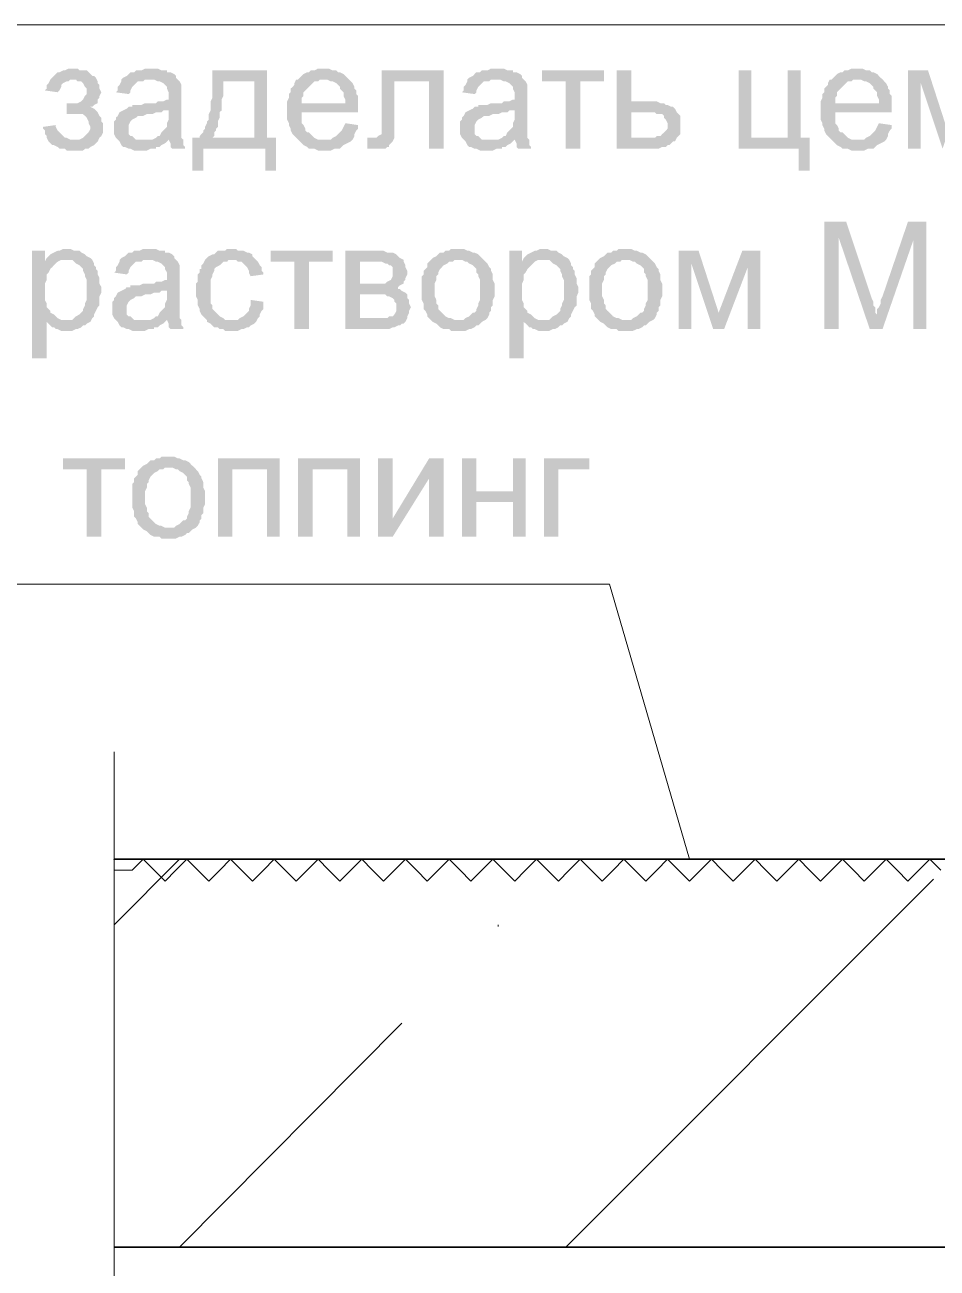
# Model space of a CAD drawing. Header units: millimetres. Extents: x -383313 to -161684, y -117025 to 99224.
# Drawn here: x -368575 to -366455, y -1867 to 1022 of the extents above; entities that cross this region are included whole.
import ezdxf

# ---------------------------------------------------------------- set-up
doc = ezdxf.new("R2010")
doc.units = ezdxf.units.MM
doc.header["$MEASUREMENT"] = 0
doc.layers.add('PDF_Geometry', color=7, linetype='Continuous')
doc.layers.add('PDF_Solid Fills', color=7, linetype='Continuous')

# ---------------------------------------------------------------- blocks, each defined once
blk = doc.blocks.new('A$Cf5759c35')
at = {"layer": 'PDF_Solid Fills'}
for points in [[(-9999.1, 19185.5), (-10011.8, 19185.5), (-10020.3, 19181.2), (-10024.5, 19181.2), (-10033, 19177), (-10037.2, 19177), (-10041.5, 19172.8), (-10045.7, 19168.5), (-10049.9, 19164.3), (-10054.2, 19160.1), (-10058.4, 19151.6), (-10062.6, 19147.4), (-10062.6, 19138.9), (-10066.9, 19134.7), (-10037.2, 19130.4), (-10033, 19134.7), (-10028.8, 19143.1), (-10028.8, 19147.4), (-10024.5, 19151.6), (-10016.1, 19155.8), (-10011.8, 19155.8), (-10007.6, 19160.1), (-9999.1, 19160.1), (-9948.3, 19164.3), (-9952.6, 19168.5), (-9956.8, 19168.5), (-9961, 19172.8), (-9965.3, 19177), (-9969.5, 19181.2), (-9978, 19181.2), (-9986.4, 19181.2), (-9990.7, 19185.5)], [(-9817.1, 19185.5), (-9817.1, 19185.5), (-9834, 19185.5), (-9842.5, 19181.2), (-9846.7, 19181.2), (-9855.2, 19181.2), (-9859.4, 19177), (-9867.9, 19177), (-9872.1, 19172.8), (-9876.4, 19168.5), (-9884.8, 19164.3), (-9889.1, 19160.1), (-9825.6, 19160.1), (-9821.3, 19160.1), (-9812.9, 19160.1), (-9804.4, 19155.8), (-9800.2, 19155.8), (-9791.7, 19151.6), (-9787.5, 19147.4), (-9787.5, 19147.4), (-9783.2, 19143.1), (-9783.2, 19138.9), (-9779, 19130.4), (-9779, 19122), (-9779, 19122), (-9779, 19113.5), (-9783.2, 19113.5), (-9791.7, 19109.3), (-9795.9, 19109.3), (-9804.4, 19109.3), (-9808.6, 19105), (-9817.1, 19105), (-9825.6, 19105), (-9834, 19105), (-9842.5, 19100.8), (-9851, 19100.8), (-9855.2, 19100.8), (-9863.7, 19100.8), (-9863.7, 19096.6), (-9872.1, 19096.6), (-9876.4, 19092.3), (-9779, 19088.1), (-9779, 19079.6), (-9779, 19075.4), (-9779, 19066.9), (-9783.2, 19058.5), (-9783.2, 19054.2), (-9783.2, 19050), (-9787.5, 19045.8), (-9791.7, 19041.5), (-9795.9, 19037.3), (-9800.2, 19028.8), (-9804.4, 19028.8), (-9808.6, 19024.6), (-9817.1, 19020.4), (-9779, 19020.4), (-9779, 19020.4), (-9774.8, 19011.9), (-9774.8, 19003.4), (-9770.5, 18999.2), (-9740.9, 18999.2), (-9740.9, 19003.4), (-9745.1, 19007.7), (-9745.1, 19016.1), (-9745.1, 19020.4), (-9749.4, 19024.6), (-9749.4, 19028.8), (-9749.4, 19033.1), (-9749.4, 19037.3), (-9749.4, 19045.8), (-9749.4, 19054.2), (-9749.4, 19062.7), (-9749.4, 19075.4), (-9749.4, 19117.7), (-9749.4, 19117.7), (-9749.4, 19126.2), (-9749.4, 19134.7), (-9749.4, 19138.9), (-9749.4, 19143.1), (-9749.4, 19147.4), (-9753.6, 19155.8), (-9757.8, 19160.1), (-9762.1, 19164.3), (-9762.1, 19168.5), (-9766.3, 19172.8), (-9774.8, 19177), (-9783.2, 19177), (-9783.2, 19181.2), (-9791.7, 19181.2), (-9795.9, 19181.2), (-9804.4, 19185.5), (-9812.9, 19185.5)], [(-9419.2, 19185.5), (-9419.2, 19185.5), (-9431.9, 19185.5), (-9440.3, 19181.2), (-9448.8, 19181.2), (-9453, 19177), (-9457.3, 19177), (-9465.7, 19172.8), (-9470, 19168.5), (-9474.2, 19164.3), (-9478.4, 19160.1), (-9419.2, 19160.1), (-9414.9, 19160.1), (-9410.7, 19160.1), (-9402.2, 19155.8), (-9398, 19155.8), (-9389.5, 19151.6), (-9385.3, 19147.4), (-9381.1, 19143.1), (-9381.1, 19138.9), (-9376.8, 19134.7), (-9372.6, 19130.4), (-9372.6, 19122), (-9368.4, 19113.5), (-9368.4, 19105), (-9470, 19105), (-9338.7, 19105), (-9338.7, 19113.5), (-9338.7, 19122), (-9343, 19126.2), (-9343, 19134.7), (-9347.2, 19138.9), (-9347.2, 19143.1), (-9351.4, 19151.6), (-9355.7, 19155.8), (-9359.9, 19160.1), (-9364.1, 19164.3), (-9368.4, 19168.5), (-9372.6, 19172.8), (-9381.1, 19177), (-9385.3, 19177), (-9389.5, 19181.2), (-9398, 19181.2), (-9406.5, 19185.5), (-9410.7, 19185.5)], [(-9012.8, 19185.5), (-9012.8, 19185.5), (-9029.7, 19185.5), (-9038.2, 19181.2), (-9042.4, 19181.2), (-9050.9, 19181.2), (-9055.1, 19177), (-9063.6, 19177), (-9067.8, 19172.8), (-9072, 19168.5), (-9080.5, 19164.3), (-9084.7, 19160.1), (-9021.2, 19160.1), (-9017, 19160.1), (-9008.5, 19160.1), (-9000.1, 19155.8), (-8995.8, 19155.8), (-8987.4, 19151.6), (-8983.1, 19147.4), (-8983.1, 19147.4), (-8978.9, 19143.1), (-8978.9, 19138.9), (-8974.7, 19130.4), (-8974.7, 19122), (-8974.7, 19122), (-8974.7, 19113.5), (-8978.9, 19113.5), (-8987.4, 19109.3), (-8991.6, 19109.3), (-9000.1, 19109.3), (-9004.3, 19105), (-9012.8, 19105), (-9021.2, 19105), (-9029.7, 19105), (-9038.2, 19100.8), (-9046.6, 19100.8), (-9050.9, 19100.8), (-9059.3, 19100.8), (-9059.3, 19096.6), (-9067.8, 19096.6), (-9072, 19092.3), (-8974.7, 19088.1), (-8974.7, 19079.6), (-8974.7, 19075.4), (-8974.7, 19066.9), (-8978.9, 19058.5), (-8978.9, 19054.2), (-8978.9, 19050), (-8983.1, 19045.8), (-8987.4, 19041.5), (-8991.6, 19037.3), (-8995.8, 19028.8), (-9000.1, 19028.8), (-9004.3, 19024.6), (-9012.8, 19020.4), (-8974.7, 19020.4), (-8974.7, 19020.4), (-8970.4, 19011.9), (-8970.4, 19003.4), (-8966.2, 18999.2), (-8936.6, 18999.2), (-8936.6, 19003.4), (-8940.8, 19007.7), (-8940.8, 19016.1), (-8940.8, 19020.4), (-8945, 19024.6), (-8945, 19028.8), (-8945, 19033.1), (-8945, 19037.3), (-8945, 19045.8), (-8945, 19054.2), (-8945, 19062.7), (-8945, 19075.4), (-8945, 19117.7), (-8945, 19117.7), (-8945, 19126.2), (-8945, 19134.7), (-8945, 19138.9), (-8945, 19143.1), (-8945, 19147.4), (-8949.3, 19155.8), (-8953.5, 19160.1), (-8957.7, 19164.3), (-8957.7, 19168.5), (-8962, 19172.8), (-8970.4, 19177), (-8978.9, 19177), (-8978.9, 19181.2), (-8987.4, 19181.2), (-8991.6, 19181.2), (-9000.1, 19185.5), (-9008.5, 19185.5)], [(-8178.8, 19185.5), (-8178.8, 19185.5), (-8191.5, 19185.5), (-8200, 19181.2), (-8208.4, 19181.2), (-8212.7, 19177), (-8216.9, 19177), (-8225.4, 19172.8), (-8229.6, 19168.5), (-8233.8, 19164.3), (-8238.1, 19160.1), (-8178.8, 19160.1), (-8174.6, 19160.1), (-8170.3, 19160.1), (-8161.9, 19155.8), (-8157.6, 19155.8), (-8149.2, 19151.6), (-8144.9, 19147.4), (-8140.7, 19143.1), (-8140.7, 19138.9), (-8136.5, 19134.7), (-8132.2, 19130.4), (-8132.2, 19122), (-8128, 19113.5), (-8128, 19105), (-8229.6, 19105), (-8098.4, 19105), (-8098.4, 19113.5), (-8098.4, 19122), (-8102.6, 19126.2), (-8102.6, 19134.7), (-8106.8, 19138.9), (-8106.8, 19143.1), (-8111.1, 19151.6), (-8115.3, 19155.8), (-8119.5, 19160.1), (-8123.8, 19164.3), (-8128, 19168.5), (-8132.2, 19172.8), (-8140.7, 19177), (-8144.9, 19177), (-8149.2, 19181.2), (-8157.6, 19181.2), (-8166.1, 19185.5), (-8170.3, 19185.5)], [(-9948.3, 19164.3), (-9999.1, 19160.1), (-9994.9, 19160.1), (-9990.7, 19155.8), (-9982.2, 19155.8), (-9978, 19151.6), (-9978, 19151.6), (-9973.7, 19143.1), (-9969.5, 19138.9), (-9969.5, 19130.4), (-9969.5, 19126.2), (-9973.7, 19122), (-9978, 19113.5), (-9978, 19113.5), (-9982.2, 19109.3), (-9990.7, 19105), (-9994.9, 19105), (-9999.1, 19105), (-10007.6, 19105), (-10016.1, 19105), (-10016.1, 19079.6), (-10016.1, 19079.6), (-10007.6, 19079.6), (-9944.1, 19083.9), (-9948.3, 19088.1), (-9952.6, 19092.3), (-9961, 19096.6), (-9956.8, 19096.6), (-9952.6, 19100.8), (-9944.1, 19105), (-9944.1, 19113.5), (-9939.9, 19117.7), (-9939.9, 19122), (-9935.6, 19130.4), (-9935.6, 19130.4), (-9939.9, 19138.9), (-9939.9, 19147.4), (-9944.1, 19151.6), (-9944.1, 19155.8)], [(-9889.1, 19160.1), (-9889.1, 19155.8), (-9893.3, 19147.4), (-9897.5, 19143.1), (-9897.5, 19134.7), (-9901.8, 19130.4), (-9872.1, 19126.2), (-9867.9, 19130.4), (-9867.9, 19134.7), (-9863.7, 19143.1), (-9859.4, 19147.4), (-9855.2, 19151.6), (-9851, 19155.8), (-9846.7, 19155.8), (-9838.3, 19155.8), (-9834, 19160.1), (-9825.6, 19160.1)], [(-9550.4, 19181.2), (-9677.4, 19181.2), (-9677.4, 19155.8), (-9580, 19155.8), (-9580, 19024.6), (-9677.4, 19024.6), (-9707, 19024.6), (-9724, 19024.6), (-9724, 18948.4), (-9698.6, 18948.4), (-9698.6, 18999.2), (-9554.6, 18999.2), (-9529.2, 19024.6), (-9550.4, 19024.6)], [(-9677.4, 19155.8), (-9677.4, 19117.7), (-9681.6, 19109.3), (-9681.6, 19088.1), (-9685.9, 19079.6), (-9685.9, 19075.4), (-9685.9, 19066.9), (-9690.1, 19062.7), (-9690.1, 19058.5), (-9694.3, 19050), (-9694.3, 19045.8), (-9698.6, 19041.5), (-9698.6, 19037.3), (-9702.8, 19033.1), (-9707, 19028.8), (-9707, 19024.6), (-9677.4, 19024.6), (-9677.4, 19024.6), (-9673.2, 19028.8), (-9673.2, 19037.3), (-9668.9, 19041.5), (-9668.9, 19045.8), (-9664.7, 19050), (-9664.7, 19058.5), (-9664.7, 19062.7), (-9660.5, 19071.2), (-9660.5, 19075.4), (-9660.5, 19083.9), (-9656.2, 19088.1), (-9656.2, 19096.6), (-9656.2, 19105), (-9656.2, 19113.5), (-9652, 19122), (-9652, 19130.4), (-9652, 19138.9), (-9652, 19147.4), (-9652, 19155.8), (-9580, 19155.8)], [(-9478.4, 19160.1), (-9482.7, 19160.1), (-9486.9, 19151.6), (-9486.9, 19147.4), (-9491.1, 19143.1), (-9495.4, 19138.9), (-9495.4, 19130.4), (-9499.6, 19126.2), (-9499.6, 19117.7), (-9503.8, 19109.3), (-9503.8, 19105), (-9503.8, 19096.6), (-9503.8, 19088.1), (-9503.8, 19079.6), (-9503.8, 19075.4), (-9503.8, 19066.9), (-9499.6, 19058.5), (-9499.6, 19054.2), (-9495.4, 19045.8), (-9495.4, 19041.5), (-9491.1, 19033.1), (-9486.9, 19028.8), (-9482.7, 19024.6), (-9478.4, 19020.4), (-9419.2, 19020.4), (-9419.2, 19020.4), (-9427.6, 19020.4), (-9431.9, 19020.4), (-9440.3, 19024.6), (-9444.6, 19028.8), (-9448.8, 19033.1), (-9453, 19037.3), (-9457.3, 19037.3), (-9461.5, 19041.5), (-9461.5, 19045.8), (-9465.7, 19054.2), (-9470, 19058.5), (-9470, 19066.9), (-9470, 19075.4), (-9470, 19083.9), (-9338.7, 19083.9), (-9338.7, 19083.9), (-9338.7, 19088.1), (-9338.7, 19096.6), (-9338.7, 19105), (-9470, 19105), (-9470, 19109.3), (-9470, 19117.7), (-9465.7, 19122), (-9465.7, 19130.4), (-9461.5, 19134.7), (-9457.3, 19138.9), (-9453, 19143.1), (-9448.8, 19147.4), (-9444.6, 19151.6), (-9440.3, 19155.8), (-9431.9, 19155.8), (-9427.6, 19160.1), (-9419.2, 19160.1)], [(-9139.8, 19181.2), (-9283.7, 19181.2), (-9283.7, 19033.1), (-9283.7, 19033.1), (-9292.2, 19028.8), (-9292.2, 19028.8), (-9296.4, 19024.6), (-9304.9, 19024.6), (-9317.6, 19024.6), (-9317.6, 18999.2), (-9313.3, 18999.2), (-9304.9, 18999.2), (-9300.6, 18999.2), (-9292.2, 18999.2), (-9292.2, 18999.2), (-9283.7, 18999.2), (-9275.2, 18999.2), (-9271, 19003.4), (-9266.8, 19003.4), (-9266.8, 19007.7), (-9262.5, 19011.9), (-9258.3, 19016.1), (-9254.1, 19024.6), (-9254.1, 19028.8), (-9254.1, 19033.1), (-9254.1, 19037.3), (-9254.1, 19045.8), (-9254.1, 19054.2), (-9254.1, 19062.7), (-9254.1, 19155.8), (-9173.6, 19155.8)], [(-9084.7, 19160.1), (-9084.7, 19155.8), (-9089, 19147.4), (-9093.2, 19143.1), (-9093.2, 19134.7), (-9097.4, 19130.4), (-9067.8, 19126.2), (-9063.6, 19130.4), (-9063.6, 19134.7), (-9059.3, 19143.1), (-9055.1, 19147.4), (-9050.9, 19151.6), (-9046.6, 19155.8), (-9042.4, 19155.8), (-9033.9, 19155.8), (-9029.7, 19160.1), (-9021.2, 19160.1)], [(-8767.2, 19181.2), (-8911.2, 19181.2), (-8911.2, 19155.8), (-8856.1, 19155.8), (-8856.1, 18999.2), (-8822.3, 18999.2), (-8822.3, 19155.8), (-8767.2, 19155.8)], [(-8703.7, 19181.2), (-8737.6, 19181.2), (-8737.6, 18999.2), (-8640.2, 18999.2), (-8631.8, 19003.4), (-8623.3, 19003.4), (-8619.1, 19007.7), (-8614.8, 19007.7), (-8610.6, 19011.9), (-8606.4, 19016.1), (-8602.1, 19016.1), (-8597.9, 19024.6), (-8703.7, 19024.6), (-8703.7, 19083.9), (-8669.9, 19083.9), (-8597.9, 19083.9), (-8602.1, 19092.3), (-8606.4, 19096.6), (-8610.6, 19096.6), (-8619.1, 19100.8), (-8623.3, 19100.8), (-8627.5, 19105), (-8636, 19105), (-8644.5, 19109.3), (-8648.7, 19109.3), (-8657.2, 19109.3), (-8665.6, 19109.3), (-8703.7, 19109.3)], [(-8424.3, 19181.2), (-8454, 19181.2), (-8454, 18999.2), (-8314.3, 18999.2), (-8314.3, 18948.4), (-8288.9, 18948.4), (-8288.9, 19024.6), (-8310, 19024.6), (-8424.3, 19024.6)], [(-8310, 19181.2), (-8339.7, 19181.2), (-8339.7, 19024.6), (-8424.3, 19024.6), (-8310, 19024.6)], [(-8238.1, 19160.1), (-8242.3, 19160.1), (-8246.5, 19151.6), (-8246.5, 19147.4), (-8250.8, 19143.1), (-8255, 19138.9), (-8255, 19130.4), (-8259.2, 19126.2), (-8259.2, 19117.7), (-8263.5, 19109.3), (-8263.5, 19105), (-8263.5, 19096.6), (-8263.5, 19088.1), (-8263.5, 19079.6), (-8263.5, 19075.4), (-8263.5, 19066.9), (-8259.2, 19058.5), (-8259.2, 19054.2), (-8255, 19045.8), (-8255, 19041.5), (-8250.8, 19033.1), (-8246.5, 19028.8), (-8242.3, 19024.6), (-8238.1, 19020.4), (-8178.8, 19020.4), (-8178.8, 19020.4), (-8187.3, 19020.4), (-8191.5, 19020.4), (-8200, 19024.6), (-8204.2, 19028.8), (-8208.4, 19033.1), (-8212.7, 19037.3), (-8216.9, 19037.3), (-8221.1, 19041.5), (-8221.1, 19045.8), (-8225.4, 19054.2), (-8229.6, 19058.5), (-8229.6, 19066.9), (-8229.6, 19075.4), (-8229.6, 19083.9), (-8098.4, 19083.9), (-8098.4, 19083.9), (-8098.4, 19088.1), (-8098.4, 19096.6), (-8098.4, 19105), (-8229.6, 19105), (-8229.6, 19109.3), (-8229.6, 19117.7), (-8225.4, 19122), (-8225.4, 19130.4), (-8221.1, 19134.7), (-8216.9, 19138.9), (-8212.7, 19143.1), (-8208.4, 19147.4), (-8204.2, 19151.6), (-8200, 19155.8), (-8191.5, 19155.8), (-8187.3, 19160.1), (-8178.8, 19160.1)], [(-8013.7, 19181.2), (-8060.3, 19181.2), (-8060.3, 18999.2), (-8030.6, 18999.2), (-8030.6, 19151.6)], [(-9944.1, 19083.9), (-10007.6, 19079.6), (-9978, 19079.6), (-9973.7, 19075.4), (-9969.5, 19071.2), (-9965.3, 19062.7), (-9965.3, 19058.5), (-9961, 19050), (-9961, 19045.8), (-9965.3, 19037.3), (-9969.5, 19033.1), (-9973.7, 19028.8), (-9973.7, 19028.8), (-9978, 19024.6), (-9986.4, 19020.4), (-9990.7, 19020.4), (-9999.1, 19020.4), (-9944.1, 19016.1), (-9939.9, 19024.6), (-9935.6, 19028.8), (-9931.4, 19037.3), (-9931.4, 19041.5), (-9931.4, 19050), (-9931.4, 19050), (-9931.4, 19058.5), (-9935.6, 19062.7), (-9935.6, 19071.2), (-9939.9, 19075.4), (-9939.9, 19075.4)], [(-9876.4, 19092.3), (-9884.8, 19088.1), (-9884.8, 19088.1), (-9893.3, 19083.9), (-9897.5, 19075.4), (-9901.8, 19071.2), (-9901.8, 19066.9), (-9906, 19062.7), (-9906, 19054.2), (-9906, 19045.8), (-9906, 19045.8), (-9906, 19037.3), (-9906, 19033.1), (-9901.8, 19024.6), (-9897.5, 19020.4), (-9893.3, 19016.1), (-9889.1, 19007.7), (-9889.1, 19007.7), (-9884.8, 19003.4), (-9880.6, 19003.4), (-9872.1, 18999.2), (-9867.9, 18999.2), (-9859.4, 18995), (-9851, 18995), (-9842.5, 18995), (-9838.3, 18995), (-9829.8, 18995), (-9821.3, 18999.2), (-9817.1, 18999.2), (-9808.6, 18999.2), (-9808.6, 19003.4), (-9800.2, 19003.4), (-9795.9, 19007.7), (-9787.5, 19011.9), (-9783.2, 19016.1), (-9838.3, 19020.4), (-9838.3, 19020.4), (-9846.7, 19020.4), (-9855.2, 19020.4), (-9859.4, 19024.6), (-9863.7, 19028.8), (-9867.9, 19028.8), (-9872.1, 19033.1), (-9872.1, 19041.5), (-9872.1, 19045.8), (-9872.1, 19050), (-9872.1, 19054.2), (-9867.9, 19062.7), (-9867.9, 19062.7), (-9863.7, 19066.9), (-9855.2, 19071.2), (-9851, 19075.4), (-9846.7, 19075.4), (-9838.3, 19075.4), (-9829.8, 19079.6), (-9825.6, 19079.6), (-9817.1, 19079.6), (-9808.6, 19083.9), (-9804.4, 19083.9), (-9795.9, 19083.9), (-9791.7, 19088.1), (-9783.2, 19088.1), (-9779, 19088.1)], [(-9072, 19092.3), (-9080.5, 19088.1), (-9080.5, 19088.1), (-9089, 19083.9), (-9093.2, 19075.4), (-9097.4, 19071.2), (-9097.4, 19066.9), (-9101.7, 19062.7), (-9101.7, 19054.2), (-9101.7, 19045.8), (-9101.7, 19045.8), (-9101.7, 19037.3), (-9101.7, 19033.1), (-9097.4, 19024.6), (-9093.2, 19020.4), (-9089, 19016.1), (-9084.7, 19007.7), (-9084.7, 19007.7), (-9080.5, 19003.4), (-9076.3, 19003.4), (-9067.8, 18999.2), (-9063.6, 18999.2), (-9055.1, 18995), (-9046.6, 18995), (-9038.2, 18995), (-9033.9, 18995), (-9025.5, 18995), (-9017, 18999.2), (-9012.8, 18999.2), (-9004.3, 18999.2), (-9004.3, 19003.4), (-8995.8, 19003.4), (-8991.6, 19007.7), (-8983.1, 19011.9), (-8978.9, 19016.1), (-9033.9, 19020.4), (-9033.9, 19020.4), (-9042.4, 19020.4), (-9050.9, 19020.4), (-9055.1, 19024.6), (-9059.3, 19028.8), (-9063.6, 19028.8), (-9067.8, 19033.1), (-9067.8, 19041.5), (-9067.8, 19045.8), (-9067.8, 19050), (-9067.8, 19054.2), (-9063.6, 19062.7), (-9063.6, 19062.7), (-9059.3, 19066.9), (-9050.9, 19071.2), (-9046.6, 19075.4), (-9042.4, 19075.4), (-9033.9, 19075.4), (-9025.5, 19079.6), (-9021.2, 19079.6), (-9012.8, 19079.6), (-9004.3, 19083.9), (-9000.1, 19083.9), (-8991.6, 19083.9), (-8987.4, 19088.1), (-8978.9, 19088.1), (-8974.7, 19088.1)], [(-8597.9, 19083.9), (-8669.9, 19083.9), (-8648.7, 19083.9), (-8644.5, 19079.6), (-8636, 19079.6), (-8631.8, 19079.6), (-8627.5, 19075.4), (-8627.5, 19071.2), (-8623.3, 19066.9), (-8619.1, 19058.5), (-8619.1, 19054.2), (-8619.1, 19054.2), (-8619.1, 19045.8), (-8623.3, 19041.5), (-8627.5, 19037.3), (-8631.8, 19033.1), (-8631.8, 19033.1), (-8636, 19028.8), (-8644.5, 19028.8), (-8648.7, 19024.6), (-8657.2, 19024.6), (-8665.6, 19024.6), (-8674.1, 19024.6), (-8703.7, 19024.6), (-8597.9, 19024.6), (-8593.7, 19028.8), (-8589.4, 19033.1), (-8589.4, 19041.5), (-8589.4, 19045.8), (-8589.4, 19054.2), (-8589.4, 19054.2), (-8589.4, 19062.7), (-8589.4, 19066.9), (-8589.4, 19075.4), (-8593.7, 19079.6)], [(-10041.5, 19054.2), (-10071.1, 19050), (-10071.1, 19045.8), (-10066.9, 19041.5), (-10066.9, 19033.1), (-10062.6, 19028.8), (-10062.6, 19024.6), (-10058.4, 19016.1), (-10054.2, 19011.9), (-10049.9, 19007.7), (-10045.7, 19007.7), (-10037.2, 19003.4), (-10033, 18999.2), (-10028.8, 18999.2), (-10020.3, 18999.2), (-10016.1, 18995), (-10007.6, 18995), (-9999.1, 18995), (-9994.9, 18995), (-9986.4, 18995), (-9978, 18995), (-9973.7, 18999.2), (-9965.3, 18999.2), (-9961, 19003.4), (-9952.6, 19007.7), (-9948.3, 19011.9), (-9948.3, 19011.9), (-9944.1, 19016.1), (-9999.1, 19020.4), (-9999.1, 19020.4), (-10007.6, 19020.4), (-10016.1, 19024.6), (-10020.3, 19024.6), (-10024.5, 19028.8), (-10028.8, 19033.1), (-10033, 19037.3), (-10037.2, 19041.5), (-10041.5, 19050)], [(-9368.4, 19058.5), (-9368.4, 19058.5), (-9372.6, 19050), (-9376.8, 19041.5), (-9381.1, 19037.3), (-9385.3, 19033.1), (-9389.5, 19028.8), (-9389.5, 19028.8), (-9398, 19024.6), (-9402.2, 19020.4), (-9410.7, 19020.4), (-9419.2, 19020.4), (-9478.4, 19020.4), (-9478.4, 19020.4), (-9474.2, 19016.1), (-9470, 19011.9), (-9465.7, 19007.7), (-9457.3, 19003.4), (-9453, 18999.2), (-9444.6, 18999.2), (-9440.3, 18999.2), (-9431.9, 18995), (-9423.4, 18995), (-9419.2, 18995), (-9419.2, 18995), (-9410.7, 18995), (-9402.2, 18995), (-9393.8, 18999.2), (-9389.5, 18999.2), (-9381.1, 18999.2), (-9376.8, 19003.4), (-9372.6, 19007.7), (-9364.1, 19011.9), (-9364.1, 19011.9), (-9355.7, 19016.1), (-9351.4, 19020.4), (-9347.2, 19028.8), (-9347.2, 19033.1), (-9343, 19041.5), (-9338.7, 19045.8), (-9338.7, 19054.2)], [(-8128, 19058.5), (-8128, 19058.5), (-8132.2, 19050), (-8136.5, 19041.5), (-8140.7, 19037.3), (-8144.9, 19033.1), (-8149.2, 19028.8), (-8149.2, 19028.8), (-8157.6, 19024.6), (-8161.9, 19020.4), (-8170.3, 19020.4), (-8178.8, 19020.4), (-8238.1, 19020.4), (-8238.1, 19020.4), (-8233.8, 19016.1), (-8229.6, 19011.9), (-8225.4, 19007.7), (-8216.9, 19003.4), (-8212.7, 18999.2), (-8204.2, 18999.2), (-8200, 18999.2), (-8191.5, 18995), (-8183, 18995), (-8178.8, 18995), (-8178.8, 18995), (-8170.3, 18995), (-8161.9, 18995), (-8153.4, 18999.2), (-8149.2, 18999.2), (-8140.7, 18999.2), (-8136.5, 19003.4), (-8132.2, 19007.7), (-8123.8, 19011.9), (-8123.8, 19011.9), (-8115.3, 19016.1), (-8111.1, 19020.4), (-8106.8, 19028.8), (-8106.8, 19033.1), (-8102.6, 19041.5), (-8098.4, 19045.8), (-8098.4, 19054.2)], [(-8204.2, 18829.9), (-8255, 18829.9), (-8255, 18580.1), (-8221.1, 18580.1), (-8221.1, 18791.8)], [(-8204.2, 18829.9), (-8221.1, 18791.8), (-8149.2, 18580.1), (-8132.2, 18614), (-8136.5, 18618.2), (-8136.5, 18622.4), (-8136.5, 18630.9), (-8140.7, 18635.1), (-8140.7, 18643.6), (-8144.9, 18652.1)], [(-8017.9, 18829.9), (-8060.3, 18829.9), (-8119.5, 18656.3), (-8119.5, 18656.3), (-8123.8, 18647.8), (-8123.8, 18639.4), (-8128, 18630.9), (-8132.2, 18626.7), (-8132.2, 18622.4), (-8132.2, 18614), (-8149.2, 18580.1), (-8119.5, 18580.1), (-8047.6, 18787.5)], [(-10066.9, 18762.1), (-10096.5, 18762.1), (-10096.5, 18512.4), (-10062.6, 18512.4), (-10062.6, 18597), (-10020.3, 18601.3), (-10024.5, 18601.3), (-10028.8, 18601.3), (-10037.2, 18605.5), (-10041.5, 18609.7), (-10045.7, 18614), (-10054.2, 18618.2), (-10054.2, 18622.4), (-10058.4, 18626.7), (-10062.6, 18630.9), (-10062.6, 18639.4), (-10066.9, 18647.8), (-10066.9, 18652.1), (-10066.9, 18660.5), (-10066.9, 18669), (-10066.9, 18673.2), (-10066.9, 18681.7), (-10066.9, 18685.9), (-10062.6, 18694.4), (-10062.6, 18702.9), (-10062.6, 18707.1), (-10058.4, 18711.3), (-10054.2, 18719.8), (-10049.9, 18724), (-10045.7, 18728.3), (-10041.5, 18732.5), (-10037.2, 18736.7), (-10066.9, 18736.7)], [(-10016.1, 18766.4), (-10016.1, 18766.4), (-10024.5, 18766.4), (-10033, 18762.1), (-10037.2, 18762.1), (-10045.7, 18757.9), (-10045.7, 18757.9), (-10054.2, 18753.7), (-10058.4, 18749.4), (-10062.6, 18745.2), (-10016.1, 18741), (-10011.8, 18741), (-10003.4, 18741), (-9999.1, 18736.7), (-9994.9, 18732.5), (-9986.4, 18728.3), (-9982.2, 18724), (-9978, 18719.8), (-9978, 18715.6), (-9973.7, 18707.1), (-9973.7, 18702.9), (-9969.5, 18694.4), (-9969.5, 18690.2), (-9969.5, 18681.7), (-9969.5, 18673.2), (-9969.5, 18669), (-9969.5, 18660.5), (-9969.5, 18652.1), (-9969.5, 18647.8), (-9973.7, 18639.4), (-9973.7, 18635.1), (-9978, 18626.7), (-9978, 18622.4), (-9982.2, 18618.2), (-9986.4, 18614), (-9994.9, 18609.7), (-9999.1, 18605.5), (-10003.4, 18601.3), (-10011.8, 18601.3), (-10020.3, 18601.3), (-10062.6, 18597), (-10062.6, 18597), (-10054.2, 18588.6), (-10049.9, 18584.3), (-10045.7, 18584.3), (-10041.5, 18580.1), (-10037.2, 18580.1), (-10028.8, 18575.9), (-10024.5, 18575.9), (-10016.1, 18575.9), (-10016.1, 18575.9), (-10007.6, 18575.9), (-10003.4, 18575.9), (-9994.9, 18580.1), (-9990.7, 18580.1), (-9982.2, 18584.3), (-9978, 18588.6), (-9973.7, 18588.6), (-9969.5, 18592.8), (-9961, 18597), (-9956.8, 18605.5), (-9952.6, 18609.7), (-9952.6, 18614), (-9948.3, 18622.4), (-9948.3, 18622.4), (-9944.1, 18630.9), (-9939.9, 18635.1), (-9939.9, 18643.6), (-9939.9, 18652.1), (-9939.9, 18656.3), (-9935.6, 18664.8), (-9935.6, 18673.2), (-9935.6, 18673.2), (-9935.6, 18677.5), (-9939.9, 18685.9), (-9939.9, 18694.4), (-9939.9, 18698.6), (-9944.1, 18707.1), (-9944.1, 18715.6), (-9948.3, 18719.8), (-9948.3, 18724), (-9952.6, 18728.3), (-9952.6, 18732.5), (-9956.8, 18741), (-9961, 18745.2), (-9969.5, 18749.4), (-9973.7, 18753.7), (-9973.7, 18753.7), (-9982.2, 18757.9), (-9986.4, 18762.1), (-9994.9, 18762.1), (-9999.1, 18762.1), (-10007.6, 18766.4)], [(-9821.3, 18766.4), (-9821.3, 18766.4), (-9838.3, 18766.4), (-9846.7, 18762.1), (-9851, 18762.1), (-9859.4, 18762.1), (-9863.7, 18757.9), (-9872.1, 18757.9), (-9876.4, 18753.7), (-9880.6, 18749.4), (-9889.1, 18745.2), (-9893.3, 18741), (-9829.8, 18741), (-9825.6, 18741), (-9817.1, 18741), (-9808.6, 18736.7), (-9804.4, 18736.7), (-9795.9, 18732.5), (-9791.7, 18728.3), (-9791.7, 18728.3), (-9787.5, 18724), (-9787.5, 18719.8), (-9783.2, 18711.3), (-9783.2, 18702.9), (-9783.2, 18702.9), (-9783.2, 18694.4), (-9787.5, 18694.4), (-9795.9, 18690.2), (-9800.2, 18690.2), (-9808.6, 18690.2), (-9812.9, 18685.9), (-9821.3, 18685.9), (-9829.8, 18685.9), (-9838.3, 18685.9), (-9846.7, 18681.7), (-9855.2, 18681.7), (-9859.4, 18681.7), (-9867.9, 18681.7), (-9867.9, 18677.5), (-9876.4, 18677.5), (-9880.6, 18673.2), (-9783.2, 18669), (-9783.2, 18660.5), (-9783.2, 18656.3), (-9783.2, 18647.8), (-9787.5, 18639.4), (-9787.5, 18635.1), (-9787.5, 18630.9), (-9791.7, 18626.7), (-9795.9, 18622.4), (-9800.2, 18618.2), (-9804.4, 18609.7), (-9808.6, 18609.7), (-9812.9, 18605.5), (-9821.3, 18601.3), (-9783.2, 18601.3), (-9783.2, 18601.3), (-9779, 18592.8), (-9779, 18584.3), (-9774.8, 18580.1), (-9745.1, 18580.1), (-9745.1, 18584.3), (-9749.4, 18588.6), (-9749.4, 18597), (-9749.4, 18601.3), (-9753.6, 18605.5), (-9753.6, 18609.7), (-9753.6, 18614), (-9753.6, 18618.2), (-9753.6, 18626.7), (-9753.6, 18635.1), (-9753.6, 18643.6), (-9753.6, 18656.3), (-9753.6, 18698.6), (-9753.6, 18698.6), (-9753.6, 18707.1), (-9753.6, 18715.6), (-9753.6, 18719.8), (-9753.6, 18724), (-9753.6, 18728.3), (-9757.8, 18736.7), (-9762.1, 18741), (-9766.3, 18745.2), (-9766.3, 18749.4), (-9770.5, 18753.7), (-9779, 18757.9), (-9787.5, 18757.9), (-9787.5, 18762.1), (-9795.9, 18762.1), (-9800.2, 18762.1), (-9808.6, 18766.4), (-9817.1, 18766.4)], [(-9630.8, 18766.4), (-9643.5, 18766.4), (-9647.8, 18762.1), (-9664.7, 18762.1), (-9668.9, 18757.9), (-9673.2, 18753.7), (-9677.4, 18753.7), (-9685.9, 18749.4), (-9690.1, 18745.2), (-9694.3, 18741), (-9698.6, 18732.5), (-9702.8, 18728.3), (-9702.8, 18719.8), (-9707, 18719.8), (-9707, 18711.3), (-9711.3, 18707.1), (-9711.3, 18698.6), (-9711.3, 18690.2), (-9715.5, 18685.9), (-9715.5, 18677.5), (-9715.5, 18669), (-9715.5, 18660.5), (-9715.5, 18656.3), (-9711.3, 18647.8), (-9711.3, 18639.4), (-9711.3, 18635.1), (-9707, 18626.7), (-9707, 18622.4), (-9702.8, 18614), (-9698.6, 18609.7), (-9694.3, 18605.5), (-9690.1, 18601.3), (-9630.8, 18601.3), (-9635.1, 18601.3), (-9639.3, 18601.3), (-9647.8, 18601.3), (-9652, 18605.5), (-9660.5, 18609.7), (-9664.7, 18614), (-9668.9, 18618.2), (-9668.9, 18618.2), (-9673.2, 18622.4), (-9677.4, 18626.7), (-9677.4, 18635.1), (-9681.6, 18639.4), (-9681.6, 18647.8), (-9681.6, 18652.1), (-9681.6, 18660.5), (-9681.6, 18669), (-9681.6, 18673.2), (-9681.6, 18681.7), (-9681.6, 18690.2), (-9681.6, 18694.4), (-9677.4, 18702.9), (-9677.4, 18707.1), (-9673.2, 18715.6), (-9673.2, 18719.8), (-9668.9, 18724), (-9668.9, 18724), (-9660.5, 18728.3), (-9656.2, 18732.5), (-9652, 18736.7), (-9643.5, 18736.7), (-9639.3, 18741), (-9630.8, 18741), (-9575.8, 18741), (-9580, 18745.2), (-9584.3, 18749.4), (-9584.3, 18753.7), (-9592.7, 18757.9), (-9597, 18757.9), (-9605.4, 18762.1), (-9609.7, 18762.1), (-9618.1, 18762.1), (-9622.4, 18766.4)], [(-9398, 18762.1), (-9541.9, 18762.1), (-9541.9, 18736.7), (-9486.9, 18736.7), (-9486.9, 18580.1), (-9453, 18580.1), (-9453, 18736.7), (-9398, 18736.7)], [(-9296.4, 18762.1), (-9368.4, 18762.1), (-9368.4, 18580.1), (-9266.8, 18580.1), (-9258.3, 18584.3), (-9254.1, 18584.3), (-9245.6, 18588.6), (-9241.4, 18588.6), (-9237.1, 18592.8), (-9232.9, 18592.8), (-9228.7, 18597), (-9224.4, 18605.5), (-9334.5, 18605.5), (-9334.5, 18660.5), (-9296.4, 18660.5), (-9228.7, 18664.8), (-9237.1, 18669), (-9241.4, 18673.2), (-9245.6, 18673.2), (-9245.6, 18677.5), (-9241.4, 18681.7), (-9334.5, 18685.9), (-9334.5, 18736.7), (-9300.6, 18736.7), (-9232.9, 18741), (-9241.4, 18745.2), (-9245.6, 18749.4), (-9249.8, 18753.7), (-9258.3, 18757.9), (-9258.3, 18757.9), (-9266.8, 18757.9), (-9271, 18757.9), (-9279.5, 18762.1), (-9287.9, 18762.1)], [(-9105.9, 18766.4), (-9105.9, 18766.4), (-9122.8, 18766.4), (-9127.1, 18762.1), (-9135.5, 18762.1), (-9139.8, 18757.9), (-9148.2, 18757.9), (-9152.5, 18753.7), (-9156.7, 18749.4), (-9165.2, 18745.2), (-9165.2, 18745.2), (-9169.4, 18741), (-9105.9, 18741), (-9105.9, 18741), (-9097.4, 18741), (-9089, 18736.7), (-9084.7, 18736.7), (-9080.5, 18732.5), (-9072, 18728.3), (-9067.8, 18724), (-9063.6, 18719.8), (-9063.6, 18711.3), (-9059.3, 18707.1), (-9059.3, 18702.9), (-9055.1, 18694.4), (-9055.1, 18685.9), (-9055.1, 18681.7), (-9055.1, 18673.2), (-9055.1, 18669), (-9055.1, 18660.5), (-9055.1, 18652.1), (-9055.1, 18647.8), (-9059.3, 18639.4), (-9059.3, 18635.1), (-9063.6, 18626.7), (-9063.6, 18622.4), (-9067.8, 18618.2), (-9072, 18618.2), (-9076.3, 18614), (-9080.5, 18609.7), (-9089, 18605.5), (-9093.2, 18601.3), (-9101.7, 18601.3), (-9105.9, 18601.3), (-9169.4, 18601.3), (-9165.2, 18597), (-9156.7, 18592.8), (-9152.5, 18588.6), (-9148.2, 18584.3), (-9139.8, 18580.1), (-9135.5, 18580.1), (-9127.1, 18580.1), (-9122.8, 18575.9), (-9114.4, 18575.9), (-9105.9, 18575.9), (-9101.7, 18575.9), (-9097.4, 18575.9), (-9089, 18575.9), (-9080.5, 18580.1), (-9076.3, 18580.1), (-9067.8, 18584.3), (-9063.6, 18588.6), (-9059.3, 18588.6), (-9055.1, 18592.8), (-9050.9, 18597), (-9042.4, 18601.3), (-9038.2, 18605.5), (-9033.9, 18614), (-9033.9, 18618.2), (-9033.9, 18618.2), (-9029.7, 18622.4), (-9029.7, 18630.9), (-9025.5, 18635.1), (-9025.5, 18643.6), (-9025.5, 18647.8), (-9021.2, 18656.3), (-9021.2, 18664.8), (-9021.2, 18673.2), (-9021.2, 18677.5), (-9021.2, 18685.9), (-9025.5, 18694.4), (-9025.5, 18702.9), (-9025.5, 18707.1), (-9029.7, 18715.6), (-9029.7, 18719.8), (-9033.9, 18724), (-9038.2, 18732.5), (-9042.4, 18736.7), (-9046.6, 18741), (-9050.9, 18745.2), (-9055.1, 18749.4), (-9059.3, 18753.7), (-9067.8, 18757.9), (-9072, 18757.9), (-9080.5, 18762.1), (-9084.7, 18762.1), (-9093.2, 18766.4), (-9097.4, 18766.4)], [(-8957.7, 18762.1), (-8987.4, 18762.1), (-8987.4, 18512.4), (-8953.5, 18512.4), (-8953.5, 18597), (-8911.2, 18601.3), (-8915.4, 18601.3), (-8919.6, 18601.3), (-8928.1, 18605.5), (-8932.3, 18609.7), (-8936.6, 18614), (-8945, 18618.2), (-8945, 18622.4), (-8949.3, 18626.7), (-8953.5, 18630.9), (-8953.5, 18639.4), (-8957.7, 18647.8), (-8957.7, 18652.1), (-8957.7, 18660.5), (-8957.7, 18669), (-8957.7, 18673.2), (-8957.7, 18681.7), (-8957.7, 18685.9), (-8953.5, 18694.4), (-8953.5, 18702.9), (-8953.5, 18707.1), (-8949.3, 18711.3), (-8945, 18719.8), (-8940.8, 18724), (-8936.6, 18728.3), (-8932.3, 18732.5), (-8928.1, 18736.7), (-8957.7, 18736.7)], [(-8906.9, 18766.4), (-8906.9, 18766.4), (-8915.4, 18766.4), (-8923.9, 18762.1), (-8928.1, 18762.1), (-8936.6, 18757.9), (-8936.6, 18757.9), (-8945, 18753.7), (-8949.3, 18749.4), (-8953.5, 18745.2), (-8906.9, 18741), (-8902.7, 18741), (-8894.2, 18741), (-8890, 18736.7), (-8885.8, 18732.5), (-8877.3, 18728.3), (-8873.1, 18724), (-8868.8, 18719.8), (-8868.8, 18715.6), (-8864.6, 18707.1), (-8864.6, 18702.9), (-8860.4, 18694.4), (-8860.4, 18690.2), (-8860.4, 18681.7), (-8860.4, 18673.2), (-8860.4, 18669), (-8860.4, 18660.5), (-8860.4, 18652.1), (-8860.4, 18647.8), (-8864.6, 18639.4), (-8864.6, 18635.1), (-8868.8, 18626.7), (-8868.8, 18622.4), (-8873.1, 18618.2), (-8877.3, 18614), (-8885.8, 18609.7), (-8890, 18605.5), (-8894.2, 18601.3), (-8902.7, 18601.3), (-8911.2, 18601.3), (-8953.5, 18597), (-8953.5, 18597), (-8945, 18588.6), (-8940.8, 18584.3), (-8936.6, 18584.3), (-8932.3, 18580.1), (-8928.1, 18580.1), (-8919.6, 18575.9), (-8915.4, 18575.9), (-8906.9, 18575.9), (-8906.9, 18575.9), (-8898.5, 18575.9), (-8894.2, 18575.9), (-8885.8, 18580.1), (-8881.5, 18580.1), (-8873.1, 18584.3), (-8868.8, 18588.6), (-8864.6, 18588.6), (-8860.4, 18592.8), (-8851.9, 18597), (-8847.7, 18605.5), (-8843.4, 18609.7), (-8843.4, 18614), (-8839.2, 18622.4), (-8839.2, 18622.4), (-8835, 18630.9), (-8830.7, 18635.1), (-8830.7, 18643.6), (-8830.7, 18652.1), (-8830.7, 18656.3), (-8826.5, 18664.8), (-8826.5, 18673.2), (-8826.5, 18673.2), (-8826.5, 18677.5), (-8830.7, 18685.9), (-8830.7, 18694.4), (-8830.7, 18698.6), (-8835, 18707.1), (-8835, 18715.6), (-8839.2, 18719.8), (-8839.2, 18724), (-8843.4, 18728.3), (-8843.4, 18732.5), (-8847.7, 18741), (-8851.9, 18745.2), (-8860.4, 18749.4), (-8864.6, 18753.7), (-8864.6, 18753.7), (-8873.1, 18757.9), (-8877.3, 18762.1), (-8885.8, 18762.1), (-8890, 18762.1), (-8898.5, 18766.4)], [(-8716.4, 18766.4), (-8716.4, 18766.4), (-8733.4, 18766.4), (-8737.6, 18762.1), (-8746.1, 18762.1), (-8750.3, 18757.9), (-8758.8, 18757.9), (-8763, 18753.7), (-8767.2, 18749.4), (-8775.7, 18745.2), (-8775.7, 18745.2), (-8779.9, 18741), (-8716.4, 18741), (-8716.4, 18741), (-8708, 18741), (-8699.5, 18736.7), (-8695.3, 18736.7), (-8691, 18732.5), (-8682.6, 18728.3), (-8678.3, 18724), (-8674.1, 18719.8), (-8674.1, 18711.3), (-8669.9, 18707.1), (-8669.9, 18702.9), (-8665.6, 18694.4), (-8665.6, 18685.9), (-8665.6, 18681.7), (-8665.6, 18673.2), (-8665.6, 18669), (-8665.6, 18660.5), (-8665.6, 18652.1), (-8665.6, 18647.8), (-8669.9, 18639.4), (-8669.9, 18635.1), (-8674.1, 18626.7), (-8674.1, 18622.4), (-8678.3, 18618.2), (-8682.6, 18618.2), (-8686.8, 18614), (-8691, 18609.7), (-8699.5, 18605.5), (-8703.7, 18601.3), (-8712.2, 18601.3), (-8716.4, 18601.3), (-8779.9, 18601.3), (-8775.7, 18597), (-8767.2, 18592.8), (-8763, 18588.6), (-8758.8, 18584.3), (-8750.3, 18580.1), (-8746.1, 18580.1), (-8737.6, 18580.1), (-8733.4, 18575.9), (-8724.9, 18575.9), (-8716.4, 18575.9), (-8712.2, 18575.9), (-8708, 18575.9), (-8699.5, 18575.9), (-8691, 18580.1), (-8686.8, 18580.1), (-8678.3, 18584.3), (-8674.1, 18588.6), (-8669.9, 18588.6), (-8665.6, 18592.8), (-8661.4, 18597), (-8652.9, 18601.3), (-8648.7, 18605.5), (-8644.5, 18614), (-8644.5, 18618.2), (-8644.5, 18618.2), (-8640.2, 18622.4), (-8640.2, 18630.9), (-8636, 18635.1), (-8636, 18643.6), (-8636, 18647.8), (-8631.8, 18656.3), (-8631.8, 18664.8), (-8631.8, 18673.2), (-8631.8, 18677.5), (-8631.8, 18685.9), (-8636, 18694.4), (-8636, 18702.9), (-8636, 18707.1), (-8640.2, 18715.6), (-8640.2, 18719.8), (-8644.5, 18724), (-8648.7, 18732.5), (-8652.9, 18736.7), (-8657.2, 18741), (-8661.4, 18745.2), (-8665.6, 18749.4), (-8669.9, 18753.7), (-8678.3, 18757.9), (-8682.6, 18757.9), (-8691, 18762.1), (-8695.3, 18762.1), (-8703.7, 18766.4), (-8708, 18766.4)], [(-8547.1, 18762.1), (-8593.7, 18762.1), (-8593.7, 18580.1), (-8564, 18580.1), (-8564, 18732.5)], [(-8403.2, 18762.1), (-8445.5, 18762.1), (-8500.5, 18618.2), (-8513.2, 18580.1), (-8487.8, 18580.1), (-8432.8, 18724)], [(-10062.6, 18745.2), (-10066.9, 18736.7), (-10037.2, 18736.7), (-10028.8, 18741), (-10024.5, 18741), (-10016.1, 18741)], [(-9893.3, 18741), (-9893.3, 18736.7), (-9897.5, 18728.3), (-9901.8, 18724), (-9901.8, 18715.6), (-9906, 18711.3), (-9876.4, 18707.1), (-9872.1, 18711.3), (-9872.1, 18715.6), (-9867.9, 18724), (-9863.7, 18728.3), (-9859.4, 18732.5), (-9855.2, 18736.7), (-9851, 18736.7), (-9842.5, 18736.7), (-9838.3, 18741), (-9829.8, 18741)], [(-9575.8, 18741), (-9630.8, 18741), (-9622.4, 18741), (-9618.1, 18736.7), (-9609.7, 18736.7), (-9605.4, 18732.5), (-9601.2, 18728.3), (-9597, 18724), (-9592.7, 18715.6), (-9592.7, 18711.3), (-9588.5, 18702.9), (-9558.9, 18707.1), (-9558.9, 18711.3), (-9563.1, 18715.6), (-9563.1, 18724), (-9567.3, 18728.3), (-9571.6, 18736.7)], [(-9232.9, 18741), (-9300.6, 18736.7), (-9300.6, 18736.7), (-9283.7, 18736.7), (-9275.2, 18732.5), (-9271, 18732.5), (-9266.8, 18728.3), (-9262.5, 18728.3), (-9258.3, 18724), (-9258.3, 18715.6), (-9258.3, 18711.3), (-9258.3, 18707.1), (-9258.3, 18702.9), (-9262.5, 18694.4), (-9262.5, 18694.4), (-9271, 18690.2), (-9275.2, 18685.9), (-9279.5, 18685.9), (-9287.9, 18685.9), (-9292.2, 18685.9), (-9304.9, 18685.9), (-9334.5, 18685.9), (-9241.4, 18681.7), (-9232.9, 18685.9), (-9232.9, 18690.2), (-9228.7, 18694.4), (-9228.7, 18698.6), (-9224.4, 18707.1), (-9224.4, 18711.3), (-9224.4, 18715.6), (-9228.7, 18724), (-9228.7, 18728.3), (-9232.9, 18736.7)], [(-9169.4, 18741), (-9173.6, 18736.7), (-9177.9, 18732.5), (-9177.9, 18724), (-9182.1, 18719.8), (-9186.3, 18715.6), (-9186.3, 18707.1), (-9190.6, 18702.9), (-9190.6, 18694.4), (-9190.6, 18685.9), (-9190.6, 18677.5), (-9190.6, 18669), (-9190.6, 18669), (-9190.6, 18660.5), (-9190.6, 18652.1), (-9190.6, 18647.8), (-9186.3, 18639.4), (-9186.3, 18630.9), (-9186.3, 18626.7), (-9182.1, 18622.4), (-9177.9, 18614), (-9177.9, 18609.7), (-9173.6, 18605.5), (-9169.4, 18601.3), (-9105.9, 18601.3), (-9110.1, 18601.3), (-9114.4, 18601.3), (-9122.8, 18605.5), (-9127.1, 18605.5), (-9135.5, 18609.7), (-9139.8, 18614), (-9144, 18618.2), (-9144, 18618.2), (-9148.2, 18622.4), (-9152.5, 18626.7), (-9152.5, 18635.1), (-9156.7, 18639.4), (-9156.7, 18647.8), (-9160.9, 18656.3), (-9160.9, 18660.5), (-9160.9, 18669), (-9160.9, 18673.2), (-9160.9, 18681.7), (-9160.9, 18685.9), (-9156.7, 18694.4), (-9156.7, 18702.9), (-9152.5, 18707.1), (-9152.5, 18711.3), (-9148.2, 18719.8), (-9144, 18724), (-9144, 18724), (-9139.8, 18728.3), (-9131.3, 18732.5), (-9127.1, 18736.7), (-9118.6, 18736.7), (-9114.4, 18741), (-9105.9, 18741)], [(-8953.5, 18745.2), (-8957.7, 18736.7), (-8928.1, 18736.7), (-8919.6, 18741), (-8915.4, 18741), (-8906.9, 18741)], [(-8779.9, 18741), (-8784.2, 18736.7), (-8788.4, 18732.5), (-8788.4, 18724), (-8792.6, 18719.8), (-8796.9, 18715.6), (-8796.9, 18707.1), (-8801.1, 18702.9), (-8801.1, 18694.4), (-8801.1, 18685.9), (-8801.1, 18677.5), (-8801.1, 18669), (-8801.1, 18669), (-8801.1, 18660.5), (-8801.1, 18652.1), (-8801.1, 18647.8), (-8796.9, 18639.4), (-8796.9, 18630.9), (-8796.9, 18626.7), (-8792.6, 18622.4), (-8788.4, 18614), (-8788.4, 18609.7), (-8784.2, 18605.5), (-8779.9, 18601.3), (-8716.4, 18601.3), (-8720.7, 18601.3), (-8724.9, 18601.3), (-8733.4, 18605.5), (-8737.6, 18605.5), (-8746.1, 18609.7), (-8750.3, 18614), (-8754.5, 18618.2), (-8754.5, 18618.2), (-8758.8, 18622.4), (-8763, 18626.7), (-8763, 18635.1), (-8767.2, 18639.4), (-8767.2, 18647.8), (-8771.5, 18656.3), (-8771.5, 18660.5), (-8771.5, 18669), (-8771.5, 18673.2), (-8771.5, 18681.7), (-8771.5, 18685.9), (-8767.2, 18694.4), (-8767.2, 18702.9), (-8763, 18707.1), (-8763, 18711.3), (-8758.8, 18719.8), (-8754.5, 18724), (-8754.5, 18724), (-8750.3, 18728.3), (-8741.8, 18732.5), (-8737.6, 18736.7), (-8729.1, 18736.7), (-8724.9, 18741), (-8716.4, 18741)], [(-9880.6, 18673.2), (-9889.1, 18669), (-9889.1, 18669), (-9897.5, 18664.8), (-9901.8, 18656.3), (-9906, 18652.1), (-9906, 18647.8), (-9910.2, 18643.6), (-9910.2, 18635.1), (-9910.2, 18626.7), (-9910.2, 18626.7), (-9910.2, 18618.2), (-9910.2, 18614), (-9906, 18605.5), (-9901.8, 18601.3), (-9897.5, 18597), (-9893.3, 18588.6), (-9893.3, 18588.6), (-9889.1, 18584.3), (-9884.8, 18584.3), (-9876.4, 18580.1), (-9872.1, 18580.1), (-9863.7, 18575.9), (-9855.2, 18575.9), (-9846.7, 18575.9), (-9842.5, 18575.9), (-9834, 18575.9), (-9825.6, 18580.1), (-9821.3, 18580.1), (-9812.9, 18580.1), (-9812.9, 18584.3), (-9804.4, 18584.3), (-9800.2, 18588.6), (-9791.7, 18592.8), (-9787.5, 18597), (-9842.5, 18601.3), (-9842.5, 18601.3), (-9851, 18601.3), (-9859.4, 18601.3), (-9863.7, 18605.5), (-9867.9, 18609.7), (-9872.1, 18609.7), (-9876.4, 18614), (-9876.4, 18622.4), (-9876.4, 18626.7), (-9876.4, 18630.9), (-9876.4, 18635.1), (-9872.1, 18643.6), (-9872.1, 18643.6), (-9867.9, 18647.8), (-9859.4, 18652.1), (-9855.2, 18656.3), (-9851, 18656.3), (-9842.5, 18656.3), (-9834, 18660.5), (-9829.8, 18660.5), (-9821.3, 18660.5), (-9812.9, 18664.8), (-9808.6, 18664.8), (-9800.2, 18664.8), (-9795.9, 18669), (-9787.5, 18669), (-9783.2, 18669)], [(-9228.7, 18664.8), (-9296.4, 18660.5), (-9296.4, 18660.5), (-9275.2, 18660.5), (-9271, 18656.3), (-9266.8, 18656.3), (-9258.3, 18652.1), (-9254.1, 18647.8), (-9254.1, 18643.6), (-9249.8, 18639.4), (-9249.8, 18630.9), (-9249.8, 18626.7), (-9249.8, 18622.4), (-9254.1, 18614), (-9258.3, 18609.7), (-9262.5, 18609.7), (-9266.8, 18609.7), (-9271, 18605.5), (-9279.5, 18605.5), (-9287.9, 18605.5), (-9296.4, 18605.5), (-9334.5, 18605.5), (-9224.4, 18605.5), (-9224.4, 18609.7), (-9220.2, 18618.2), (-9220.2, 18622.4), (-9216, 18630.9), (-9216, 18630.9), (-9220.2, 18639.4), (-9220.2, 18647.8), (-9224.4, 18652.1), (-9224.4, 18660.5)], [(-9588.5, 18647.8), (-9588.5, 18635.1), (-9592.7, 18626.7), (-9592.7, 18622.4), (-9597, 18618.2), (-9601.2, 18614), (-9605.4, 18609.7), (-9613.9, 18605.5), (-9618.1, 18601.3), (-9626.6, 18601.3), (-9630.8, 18601.3), (-9690.1, 18601.3), (-9690.1, 18597), (-9681.6, 18592.8), (-9677.4, 18588.6), (-9673.2, 18584.3), (-9664.7, 18584.3), (-9660.5, 18580.1), (-9652, 18580.1), (-9647.8, 18575.9), (-9639.3, 18575.9), (-9630.8, 18575.9), (-9626.6, 18575.9), (-9618.1, 18575.9), (-9609.7, 18580.1), (-9605.4, 18580.1), (-9597, 18584.3), (-9592.7, 18584.3), (-9588.5, 18588.6), (-9580, 18592.8), (-9580, 18592.8), (-9575.8, 18597), (-9571.6, 18605.5), (-9567.3, 18609.7), (-9567.3, 18614), (-9563.1, 18622.4), (-9558.9, 18626.7), (-9558.9, 18635.1), (-9558.9, 18643.6)], [(-9880.6, 18279.5), (-10024.5, 18279.5), (-10024.5, 18254.1), (-9969.5, 18254.1), (-9969.5, 18097.5), (-9935.6, 18097.5), (-9935.6, 18254.1), (-9880.6, 18254.1)], [(-9779, 18283.8), (-9779, 18283.8), (-9795.9, 18283.8), (-9800.2, 18279.5), (-9808.6, 18279.5), (-9812.9, 18275.3), (-9821.3, 18275.3), (-9825.6, 18271.1), (-9829.8, 18266.8), (-9838.3, 18262.6), (-9838.3, 18262.6), (-9842.5, 18258.4), (-9779, 18258.4), (-9779, 18258.4), (-9770.5, 18258.4), (-9762.1, 18254.1), (-9757.8, 18254.1), (-9753.6, 18249.9), (-9745.1, 18245.7), (-9740.9, 18241.4), (-9736.7, 18237.2), (-9736.7, 18228.7), (-9732.4, 18224.5), (-9732.4, 18220.3), (-9728.2, 18211.8), (-9728.2, 18203.3), (-9728.2, 18199.1), (-9728.2, 18190.6), (-9728.2, 18186.4), (-9728.2, 18177.9), (-9728.2, 18169.5), (-9728.2, 18165.2), (-9732.4, 18156.8), (-9732.4, 18152.5), (-9736.7, 18144.1), (-9736.7, 18139.8), (-9740.9, 18135.6), (-9745.1, 18135.6), (-9749.4, 18131.4), (-9753.6, 18127.1), (-9762.1, 18122.9), (-9766.3, 18118.7), (-9774.8, 18118.7), (-9779, 18118.7), (-9842.5, 18118.7), (-9838.3, 18114.4), (-9829.8, 18110.2), (-9825.6, 18106), (-9821.3, 18101.7), (-9812.9, 18097.5), (-9808.6, 18097.5), (-9800.2, 18097.5), (-9795.9, 18093.3), (-9787.5, 18093.3), (-9779, 18093.3), (-9774.8, 18093.3), (-9770.5, 18093.3), (-9762.1, 18093.3), (-9753.6, 18097.5), (-9749.4, 18097.5), (-9740.9, 18101.7), (-9736.7, 18106), (-9732.4, 18106), (-9728.2, 18110.2), (-9724, 18114.4), (-9715.5, 18118.7), (-9711.3, 18122.9), (-9707, 18131.4), (-9707, 18135.6), (-9707, 18135.6), (-9702.8, 18139.8), (-9702.8, 18148.3), (-9698.6, 18152.5), (-9698.6, 18161), (-9698.6, 18165.2), (-9694.3, 18173.7), (-9694.3, 18182.2), (-9694.3, 18190.6), (-9694.3, 18194.9), (-9694.3, 18203.3), (-9698.6, 18211.8), (-9698.6, 18220.3), (-9698.6, 18224.5), (-9702.8, 18233), (-9702.8, 18237.2), (-9707, 18241.4), (-9711.3, 18249.9), (-9715.5, 18254.1), (-9719.7, 18258.4), (-9724, 18262.6), (-9728.2, 18266.8), (-9732.4, 18271.1), (-9740.9, 18275.3), (-9745.1, 18275.3), (-9753.6, 18279.5), (-9757.8, 18279.5), (-9766.3, 18283.8), (-9770.5, 18283.8)], [(-9520.8, 18279.5), (-9664.7, 18279.5), (-9664.7, 18097.5), (-9630.8, 18097.5), (-9630.8, 18254.1), (-9550.4, 18254.1)], [(-9334.5, 18279.5), (-9478.4, 18279.5), (-9478.4, 18097.5), (-9444.6, 18097.5), (-9444.6, 18254.1), (-9364.1, 18254.1)], [(-9139.8, 18279.5), (-9173.6, 18279.5), (-9258.3, 18139.8), (-9292.2, 18097.5), (-9258.3, 18097.5), (-9173.6, 18233)], [(-9063.6, 18279.5), (-9097.4, 18279.5), (-9097.4, 18097.5), (-9063.6, 18097.5), (-9063.6, 18177.9), (-8978.9, 18177.9), (-9063.6, 18203.3)], [(-8949.3, 18279.5), (-8978.9, 18279.5), (-8978.9, 18203.3), (-9063.6, 18203.3), (-8978.9, 18177.9), (-8978.9, 18097.5), (-8949.3, 18097.5)], [(-8801.1, 18279.5), (-8906.9, 18279.5), (-8906.9, 18097.5), (-8873.1, 18097.5), (-8873.1, 18254.1), (-8801.1, 18254.1)], [(-9842.5, 18258.4), (-9846.7, 18254.1), (-9851, 18249.9), (-9851, 18241.4), (-9855.2, 18237.2), (-9859.4, 18233), (-9859.4, 18224.5), (-9863.7, 18220.3), (-9863.7, 18211.8), (-9863.7, 18203.3), (-9863.7, 18194.9), (-9863.7, 18186.4), (-9863.7, 18186.4), (-9863.7, 18177.9), (-9863.7, 18169.5), (-9863.7, 18165.2), (-9859.4, 18156.8), (-9859.4, 18148.3), (-9859.4, 18144.1), (-9855.2, 18139.8), (-9851, 18131.4), (-9851, 18127.1), (-9846.7, 18122.9), (-9842.5, 18118.7), (-9779, 18118.7), (-9783.2, 18118.7), (-9787.5, 18118.7), (-9795.9, 18122.9), (-9800.2, 18122.9), (-9808.6, 18127.1), (-9812.9, 18131.4), (-9817.1, 18135.6), (-9817.1, 18135.6), (-9821.3, 18139.8), (-9825.6, 18144.1), (-9825.6, 18152.5), (-9829.8, 18156.8), (-9829.8, 18165.2), (-9834, 18173.7), (-9834, 18177.9), (-9834, 18186.4), (-9834, 18190.6), (-9834, 18199.1), (-9834, 18203.3), (-9829.8, 18211.8), (-9829.8, 18220.3), (-9825.6, 18224.5), (-9825.6, 18228.7), (-9821.3, 18237.2), (-9817.1, 18241.4), (-9817.1, 18241.4), (-9812.9, 18245.7), (-9804.4, 18249.9), (-9800.2, 18254.1), (-9791.7, 18254.1), (-9787.5, 18258.4), (-9779, 18258.4)]]:
    blk.add_hatch(color=8, dxfattribs=at).paths.add_polyline_path(points)
at = {"layer": 'PDF_Geometry', "color": 8, "lineweight": 13}
for points in [[(-5905.5, 17348.2), (-6519.3, 19287.1), (-11010.9, 19287.1)], [(-8568.3, 17348.2), (-8754.5, 17987.4), (-11747.5, 17987.4)], [(-9906, 13495.9), (-9906, 15392.4), (-10219.3, 15468.6), (-9592.7, 15625.2), (-9906, 15705.7), (-9906, 17598)]]:
    blk.add_lwpolyline(points, dxfattribs=at)
at = {"layer": 'PDF_Geometry', "color": 8, "lineweight": 9}
for points in [[(-9906, 17195.8), (-9753.6, 17348.2)], [(-7984.1, 17322.8), (-8009.5, 17348.2), (-8034.9, 17322.8), (-8060.3, 17297.4), (-8085.7, 17322.8), (-8111.1, 17348.2), (-8136.5, 17322.8), (-8161.9, 17297.4), (-8187.3, 17322.8), (-8212.7, 17348.2), (-8238.1, 17322.8), (-8263.5, 17297.4), (-8288.9, 17322.8), (-8314.3, 17348.2), (-8339.7, 17322.8), (-8365.1, 17297.4), (-8390.5, 17322.8), (-8415.9, 17348.2), (-8441.3, 17322.8), (-8466.7, 17297.4), (-8492.1, 17322.8), (-8517.5, 17348.2), (-8542.9, 17322.8), (-8568.3, 17297.4), (-8593.7, 17322.8), (-8619.1, 17348.2), (-8644.5, 17322.8), (-8669.9, 17297.4), (-8695.3, 17322.8), (-8720.7, 17348.2), (-8746.1, 17322.8), (-8771.5, 17297.4), (-8796.9, 17322.8), (-8822.3, 17348.2), (-8847.7, 17322.8), (-8873.1, 17297.4), (-8898.5, 17322.8), (-8923.9, 17348.2), (-8949.3, 17322.8), (-8974.7, 17297.4), (-9000.1, 17322.8), (-9025.5, 17348.2), (-9050.9, 17322.8), (-9076.3, 17297.4), (-9101.7, 17322.8), (-9127.1, 17348.2), (-9152.5, 17322.8), (-9177.9, 17297.4), (-9203.3, 17322.8), (-9228.7, 17348.2), (-9254.1, 17322.8), (-9279.5, 17297.4), (-9304.9, 17322.8), (-9330.3, 17348.2), (-9355.7, 17322.8), (-9381.1, 17297.4), (-9406.5, 17322.8), (-9431.9, 17348.2), (-9457.3, 17322.8), (-9482.7, 17297.4), (-9508.1, 17322.8), (-9533.5, 17348.2), (-9558.9, 17322.8), (-9584.3, 17297.4), (-9609.7, 17322.8), (-9635.1, 17348.2), (-9660.5, 17322.8), (-9685.9, 17297.4), (-9711.3, 17322.8), (-9736.7, 17348.2), (-9762.1, 17322.8), (-9787.5, 17297.4), (-9812.9, 17322.8), (-9838.3, 17348.2), (-9863.7, 17322.8), (-9906, 17322.8)], [(-8856.1, 16446.5), (-8001, 17301.6)], [(-9012.8, 17191.6), (-9012.8, 17195.8)], [(-9753.6, 16446.5), (-9237.1, 16967.2)]]:
    blk.add_lwpolyline(points, dxfattribs=at)
at = {"layer": 'PDF_Geometry', "color": 8, "lineweight": 35}
for points in [[(-5956.3, 17348.2), (-9906, 17348.2), (-5956.3, 17348.2), (-5956.3, 16848.7), (-5854.7, 16848.7), (-5854.7, 17348.2), (-1905, 17348.2)], [(-1905, 16446.5), (-9906, 16446.5)]]:
    blk.add_lwpolyline(points, dxfattribs=at)
at = {"layer": 'PDF_Solid Fills', "color": 8, "lineweight": 13}
for points in [[(-9139.8, 19181.2), (-9173.6, 19155.8), (-9139.8, 18999.2), (-9173.6, 18999.2)], [(-8013.7, 19181.2), (-8030.6, 19151.6), (-7967.1, 19037.3), (-7979.8, 18999.2)], [(-9817.1, 19020.4), (-9838.3, 19020.4), (-9779, 19020.4), (-9783.2, 19016.1)], [(-9529.2, 19024.6), (-9554.6, 18999.2), (-9529.2, 18948.4), (-9554.6, 18948.4)], [(-9012.8, 19020.4), (-9033.9, 19020.4), (-8974.7, 19020.4), (-8978.9, 19016.1)], [(-8017.9, 18829.9), (-8047.6, 18787.5), (-8017.9, 18580.1), (-8047.6, 18580.1)], [(-8547.1, 18762.1), (-8564, 18732.5), (-8500.5, 18618.2), (-8513.2, 18580.1)], [(-8403.2, 18762.1), (-8432.8, 18724), (-8403.2, 18580.1), (-8432.8, 18580.1)], [(-9821.3, 18601.3), (-9842.5, 18601.3), (-9783.2, 18601.3), (-9787.5, 18597)]]:
    blk.add_solid(points, dxfattribs=at)
at = {"layer": 'PDF_Solid Fills', "color": 8, "lineweight": 25}
for points in [[(-9520.8, 18279.5), (-9550.4, 18254.1), (-9520.8, 18097.5), (-9550.4, 18097.5)], [(-9334.5, 18279.5), (-9364.1, 18254.1), (-9334.5, 18097.5), (-9364.1, 18097.5)], [(-9258.3, 18279.5), (-9292.2, 18279.5), (-9258.3, 18139.8), (-9292.2, 18097.5)], [(-9139.8, 18279.5), (-9173.6, 18233), (-9139.8, 18097.5), (-9173.6, 18097.5)]]:
    blk.add_solid(points, dxfattribs=at)

msp = doc.modelspace()

# ---------------------------------------------------------------- block references
at = {"ltscale": 100}
msp.add_blockref('A$Cf5759c35', (-358461.97282, -18264.93104), dxfattribs=at)

doc.saveas('drawing.dxf')
